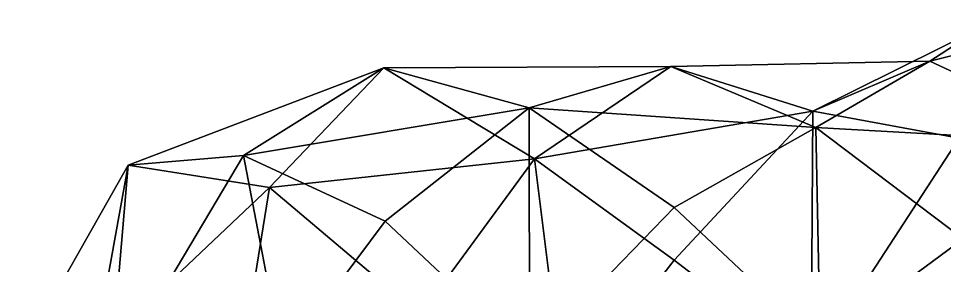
# Model space of a CAD drawing. Extents: x 290083 to 295691, y 4553739 to 4561622.
# Drawn here: x 291677.6 to 291758.3, y 4554300.2 to 4554321.8 of the extents above; entities that cross this region are included whole.
import ezdxf

# ---------------------------------------------------------------- set-up
doc = ezdxf.new("R2010")
doc.units = 0
doc.layers.add('Au_ppm_Pref_-_0_3', color=7, linetype='CONTINUOUS')

msp = doc.modelspace()

# ---------------------------------------------------------------- linework, layer by layer
at = {"layer": 'Au_ppm_Pref_-_0_3'}
for points in [[(291761.639, 4554321.032, 1756.628), (291757.011, 4554318.049, 1750.749), (291771.884, 4554321.759, 1752.601)], [(291771.884, 4554321.759, 1752.601), (291757.011, 4554318.049, 1750.749), (291772.449, 4554310.819, 1745.655)], [(291759.586, 4554311.305, 1764.52), (291746.816, 4554313.687, 1758.299), (291761.639, 4554321.032, 1756.628)], [(291761.639, 4554321.032, 1756.628), (291746.816, 4554313.687, 1758.299), (291757.011, 4554318.049, 1750.749)], [(291699.447, 4554307.026, 1756.923), (291687.13, 4554308.973, 1752.101), (291709.419, 4554317.459, 1751.929)], [(291709.419, 4554317.459, 1751.929), (291687.13, 4554308.973, 1752.101), (291697.178, 4554309.79, 1746.206)], [(291722.095, 4554313.96, 1745.337), (291709.419, 4554317.459, 1751.929), (291697.178, 4554309.79, 1746.206)], [(291722.548, 4554309.504, 1757.872), (291699.447, 4554307.026, 1756.923), (291709.419, 4554317.459, 1751.929)], [(291722.548, 4554309.504, 1757.872), (291709.419, 4554317.459, 1751.929), (291734.447, 4554317.581, 1751.956)], [(291709.419, 4554317.459, 1751.929), (291722.095, 4554313.96, 1745.337), (291734.447, 4554317.581, 1751.956)], [(291734.447, 4554317.581, 1751.956), (291722.095, 4554313.96, 1745.337), (291747.07, 4554312.242, 1745.56)], [(291722.548, 4554309.504, 1757.872), (291734.447, 4554317.581, 1751.956), (291746.816, 4554313.687, 1758.299)], [(291734.447, 4554317.581, 1751.956), (291757.011, 4554318.049, 1750.749), (291746.816, 4554313.687, 1758.299)], [(291734.447, 4554317.581, 1751.956), (291747.07, 4554312.242, 1745.56), (291757.011, 4554318.049, 1750.749)], [(291747.07, 4554312.242, 1745.56), (291772.449, 4554310.819, 1745.655), (291757.011, 4554318.049, 1750.749)], [(291709.521, 4554304.085, 1742.155), (291722.095, 4554313.96, 1745.337), (291697.178, 4554309.79, 1746.206)], [(291722.106, 4554292.249, 1740.405), (291722.095, 4554313.96, 1745.337), (291709.521, 4554304.085, 1742.155)], [(291722.106, 4554292.249, 1740.405), (291734.719, 4554305.27, 1741.76), (291722.095, 4554313.96, 1745.337)], [(291734.719, 4554305.27, 1741.76), (291747.07, 4554312.242, 1745.56), (291722.095, 4554313.96, 1745.337)], [(291746.816, 4554313.687, 1758.299), (291734.719, 4554300.656, 1760.904), (291722.548, 4554309.504, 1757.872)], [(291734.719, 4554300.656, 1760.904), (291746.816, 4554313.687, 1758.299), (291746.682, 4554291.479, 1764.47)], [(291746.682, 4554291.479, 1764.47), (291746.816, 4554313.687, 1758.299), (291759.586, 4554311.305, 1764.52)], [(291747.07, 4554312.242, 1745.56), (291734.719, 4554305.27, 1741.76), (291747.461, 4554293.301, 1741.589)], [(291747.461, 4554293.301, 1741.589), (291759.918, 4554302.541, 1742.67), (291747.07, 4554312.242, 1745.56)], [(291759.918, 4554302.541, 1742.67), (291772.449, 4554310.819, 1745.655), (291747.07, 4554312.242, 1745.56)], [(291759.586, 4554311.305, 1764.52), (291760.963, 4554288.979, 1768.397), (291746.682, 4554291.479, 1764.47)], [(291687.13, 4554308.973, 1752.101), (291685.532, 4554290.16, 1746.665), (291697.178, 4554309.79, 1746.206)], [(291697.178, 4554309.79, 1746.206), (291685.532, 4554290.16, 1746.665), (291700.59, 4554292.065, 1741.951)], [(291697.178, 4554309.79, 1746.206), (291700.59, 4554292.065, 1741.951), (291709.521, 4554304.085, 1742.155)], [(291699.447, 4554307.026, 1756.923), (291722.548, 4554309.504, 1757.872), (291712.57, 4554295.908, 1760.759)], [(291725.187, 4554288.342, 1761.292), (291712.57, 4554295.908, 1760.759), (291722.548, 4554309.504, 1757.872)], [(291725.187, 4554288.342, 1761.292), (291722.548, 4554309.504, 1757.872), (291734.719, 4554300.656, 1760.904)], [(291687.13, 4554308.973, 1752.101), (291684.16, 4554292.524, 1757.969), (291677.56, 4554292.065, 1752.101)], [(291687.13, 4554308.973, 1752.101), (291677.56, 4554292.065, 1752.101), (291685.532, 4554290.16, 1746.665)], [(291699.447, 4554307.026, 1756.923), (291684.16, 4554292.524, 1757.969), (291687.13, 4554308.973, 1752.101)], [(291696.407, 4554288.223, 1763.489), (291684.16, 4554292.524, 1757.969), (291699.447, 4554307.026, 1756.923)], [(291696.407, 4554288.223, 1763.489), (291699.447, 4554307.026, 1756.923), (291712.57, 4554295.908, 1760.759)], [(291734.719, 4554305.27, 1741.76), (291722.106, 4554292.249, 1740.405), (291747.461, 4554293.301, 1741.589)], [(291722.106, 4554292.249, 1740.405), (291709.521, 4554304.085, 1742.155), (291700.59, 4554292.065, 1741.951)], [(291747.461, 4554293.301, 1741.589), (291772.551, 4554289.498, 1742.443), (291759.918, 4554302.541, 1742.67)], [(291725.187, 4554288.342, 1761.292), (291734.719, 4554300.656, 1760.904), (291746.682, 4554291.479, 1764.47)]]:
    msp.add_3dface(points, dxfattribs=at)

doc.saveas('drawing.dxf')
